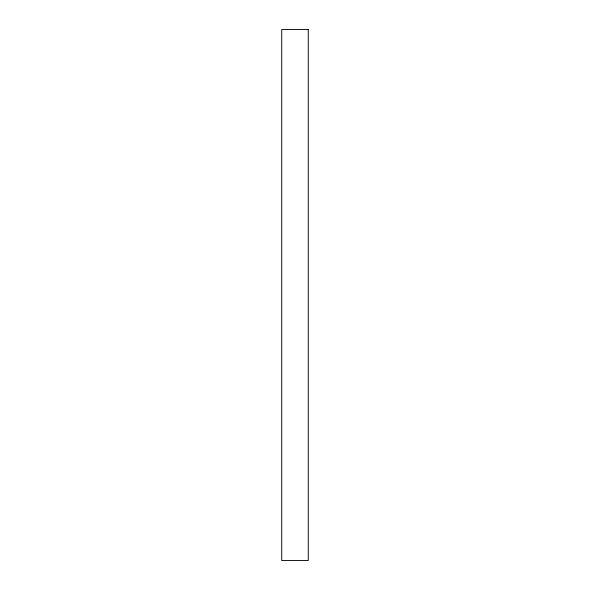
<?xml version="1.0" encoding="UTF-8"?>
<svg xmlns="http://www.w3.org/2000/svg" width="590" height="590" viewBox="0 0 590 590"><rect width="100%" height="100%" fill="white"/><g stroke="black" fill="none" stroke-linecap="round" stroke-linejoin="round"><path stroke-width="0.89" d="M308.275 29.5L281.725 29.5L281.725 560.5L308.275 560.5L308.275 29.5"/></g></svg>
